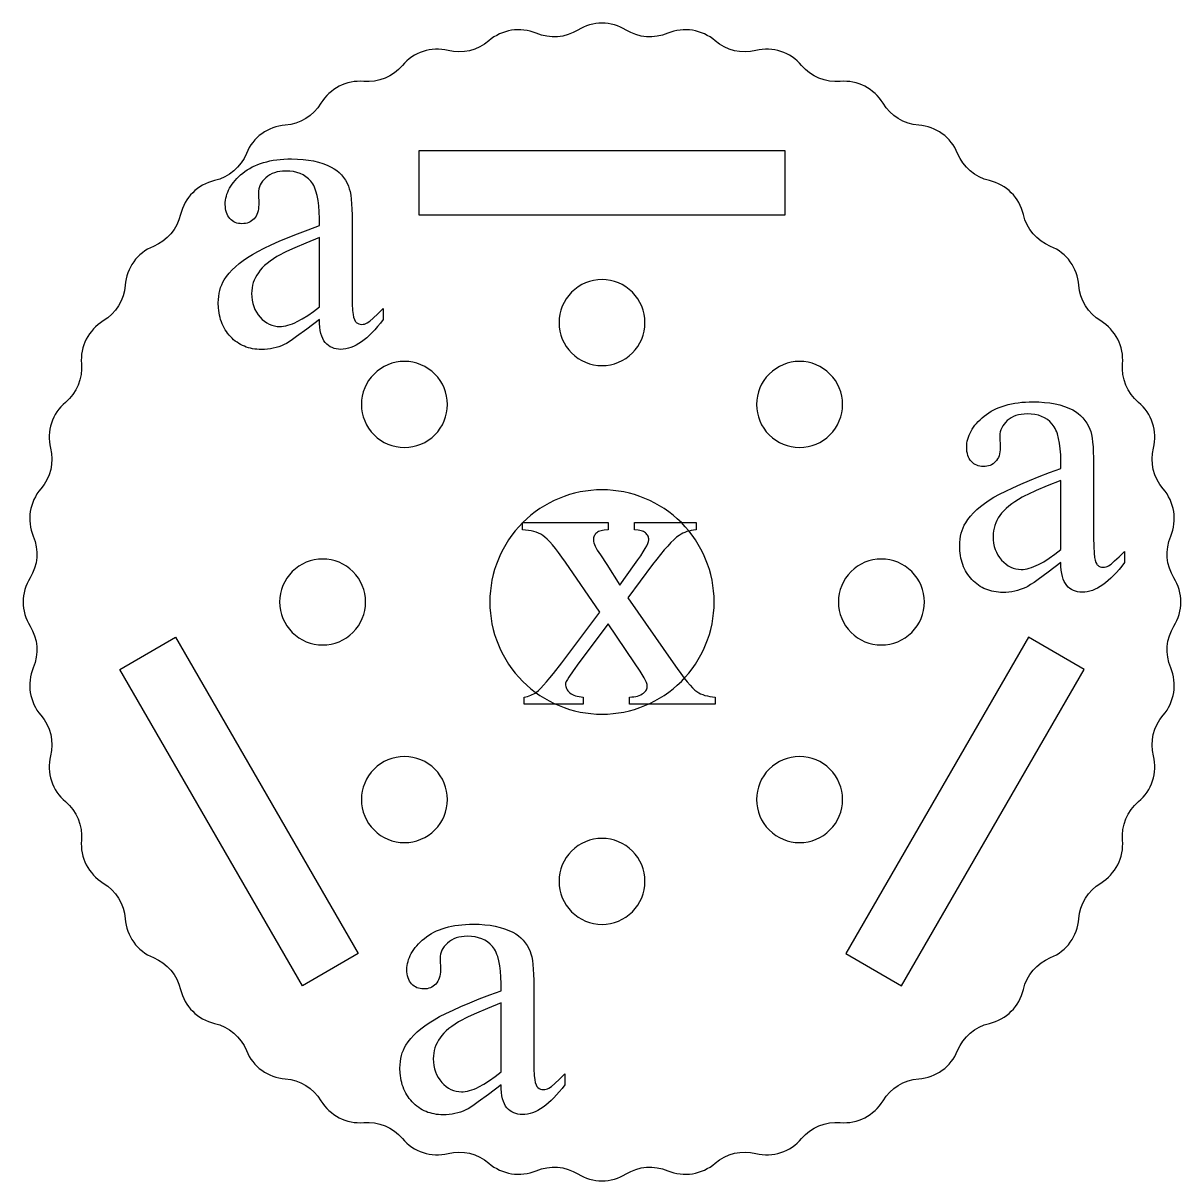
# Model space of a CAD drawing. Extents: x 7 to 905, y -397 to 592.
# Drawn here: x 428.4 to 514.6, y 12.1 to 98.3 of the extents above; entities that cross this region are included whole.
import ezdxf

# ---------------------------------------------------------------- set-up
doc = ezdxf.new("R2010")
doc.units = 0
doc.header["$MEASUREMENT"] = 0
for name, color, linetype in [('EXT', 1, 'CONTINUOUS'), ('INT', 5, 'CONTINUOUS'), ('TEXT', 18, 'CONTINUOUS')]:
    doc.layers.add(name, color=color, linetype=linetype)

msp = doc.modelspace()

# ---------------------------------------------------------------- linework, layer by layer
at = {"layer": 'EXT'}
msp.add_lwpolyline([(429.192, 50.302, 0.286149), (429.752, 46.769, -0.244114), (430.479, 43.74, 0.286149), (431.584, 40.338, -0.244114), (432.777, 37.46, 0.286149), (434.4, 34.273, -0.244114), (436.028, 31.616, 0.286149), (438.131, 28.722, -0.244114), (440.154, 26.353, 0.286149), (442.683, 23.824, -0.244114), (445.053, 21.801, 0.286149), (447.946, 19.698, -0.244114), (450.603, 18.07, 0.286149), (453.79, 16.446, -0.244114), (456.668, 15.254, 0.286149), (460.07, 14.149, -0.244114), (463.1, 13.422, 0.286149), (466.632, 12.862, -0.244114), (469.738, 12.618, 0.286149), (473.315, 12.618, -0.244114), (476.421, 12.862, 0.286149), (479.954, 13.422, -0.244114), (482.984, 14.149, 0.286149), (486.385, 15.254, -0.244114), (489.264, 16.446, 0.286149), (492.451, 18.07, -0.244114), (495.107, 19.698, 0.286149), (498.001, 21.801, -0.244114), (500.37, 23.824, 0.286149), (502.899, 26.353, -0.244114), (504.923, 28.722, 0.286149), (507.025, 31.616, -0.244114), (508.653, 34.273, 0.286149), (510.277, 37.46, -0.244114), (511.469, 40.338, 0.286149), (512.575, 43.74, -0.244114), (513.302, 46.769, 0.286149), (513.861, 50.302, -0.244114), (514.106, 53.408, 0.286149), (514.106, 56.985, -0.244114), (513.861, 60.091, 0.286149), (513.302, 63.624, -0.244114), (512.575, 66.653, 0.286149), (511.469, 70.055, -0.244114), (510.277, 72.934, 0.286149), (508.653, 76.121, -0.244114), (507.025, 78.777, 0.286149), (504.923, 81.671, -0.244114), (502.899, 84.04, 0.286149), (500.37, 86.569, -0.244114), (498.001, 88.593, 0.286149), (495.107, 90.695, -0.244114), (492.451, 92.323, 0.286149), (489.264, 93.947, -0.244114), (486.385, 95.139, 0.286149), (482.984, 96.244, -0.244114), (479.954, 96.972, 0.286149), (476.421, 97.531, -0.244114), (473.315, 97.776, 0.286149), (469.738, 97.776, -0.244114), (466.632, 97.531, 0.286149), (463.1, 96.972, -0.244114), (460.07, 96.244, 0.286149), (456.668, 95.139, -0.244114), (453.79, 93.947, 0.286149), (450.603, 92.323, -0.244114), (447.946, 90.695, 0.286149), (445.053, 88.593, -0.244114), (442.683, 86.569, 0.286149), (440.154, 84.04, -0.244114), (438.131, 81.671, 0.286149), (436.028, 78.777, -0.244114), (434.4, 76.121, 0.286149), (432.777, 72.934, -0.244114), (431.584, 70.055, 0.286149), (430.479, 66.653, -0.244114), (429.752, 63.624, 0.286149), (429.192, 60.091, -0.244114), (428.948, 56.985, 0.286149), (428.948, 53.408, -0.244114)], format="xyb", close=True, dxfattribs=at)
at = {"layer": 'INT'}
for points in [[(457.927, 83.997), (457.927, 88.797), (485.127, 88.797), (485.127, 83.997)], [(449.228, 26.619), (435.628, 50.175), (439.785, 52.575), (453.385, 29.019)], [(493.825, 26.619), (507.425, 50.175), (503.268, 52.575), (489.668, 29.019)]]:
    msp.add_lwpolyline(points, close=True, dxfattribs=at)
for points in [[(471.527, 79.197, 0.414214), (468.327, 75.997, 0.414214), (471.527, 72.797, 0.414214), (474.727, 75.997, 0.414214)], [(456.819, 73.104, 0.414214), (453.619, 69.904, 0.414214), (456.819, 66.704, 0.414214), (460.019, 69.904, 0.414214)], [(486.235, 73.104, 0.414214), (483.035, 69.904, 0.414214), (486.235, 66.704, 0.414214), (489.435, 69.904, 0.414214)], [(471.527, 63.549, 0.414214), (463.175, 55.197, 0.414214), (471.527, 46.844, 0.414214), (479.879, 55.197, 0.414214)], [(450.727, 58.397, 0.414214), (447.527, 55.197, 0.414214), (450.727, 51.997, 0.414214), (453.927, 55.197, 0.414214)], [(492.327, 58.397, 0.414214), (489.127, 55.197, 0.414214), (492.327, 51.997, 0.414214), (495.527, 55.197, 0.414214)], [(456.819, 43.689, 0.414214), (453.619, 40.489, 0.414214), (456.819, 37.289, 0.414214), (460.019, 40.489, 0.414214)], [(486.235, 43.689, 0.414214), (483.035, 40.489, 0.414214), (486.235, 37.289, 0.414214), (489.435, 40.489, 0.414214)], [(471.527, 37.597, 0.414214), (468.327, 34.397, 0.414214), (471.527, 31.197, 0.414214), (474.727, 34.397, 0.414214)]]:
    msp.add_lwpolyline(points, format="xyb", close=True, dxfattribs=at)
at = {"layer": 'TEXT'}
for points in [[(450.487, 76.218), (449.544, 75.499), (448.795, 74.949), (448.492, 74.738), (448.239, 74.57), (448.033, 74.443), (447.876, 74.359), (447.676, 74.273), (447.472, 74.198), (447.265, 74.135), (447.054, 74.083), (446.841, 74.043), (446.624, 74.014), (446.404, 73.996), (446.18, 73.991), (446.007, 73.994), (445.838, 74.006), (445.672, 74.024), (445.511, 74.051), (445.353, 74.084), (445.199, 74.126), (445.049, 74.174), (444.903, 74.23), (444.76, 74.294), (444.622, 74.365), (444.487, 74.444), (444.356, 74.53), (444.23, 74.624), (444.107, 74.725), (443.987, 74.833), (443.872, 74.949), (443.762, 75.072), (443.659, 75.199), (443.564, 75.33), (443.475, 75.467), (443.394, 75.608), (443.319, 75.753), (443.252, 75.904), (443.192, 76.059), (443.139, 76.219), (443.092, 76.384), (443.054, 76.553), (443.022, 76.728), (442.997, 76.906), (442.979, 77.09), (442.965, 77.472), (442.972, 77.714), (442.993, 77.949), (443.027, 78.175), (443.076, 78.393), (443.138, 78.603), (443.214, 78.804), (443.304, 78.998), (443.407, 79.182), (443.573, 79.431), (443.766, 79.677), (443.986, 79.918), (444.235, 80.156), (444.512, 80.39), (444.816, 80.62), (445.149, 80.847), (445.509, 81.07), (445.914, 81.298), (446.382, 81.537), (446.911, 81.788), (447.502, 82.051), (448.155, 82.326), (448.871, 82.613), (449.648, 82.913), (450.487, 83.224), (450.487, 83.755), (450.477, 84.24), (450.447, 84.686), (450.397, 85.092), (450.327, 85.458), (450.236, 85.785), (450.184, 85.934), (450.126, 86.072), (450.064, 86.201), (449.996, 86.32), (449.923, 86.429), (449.845, 86.528), (449.676, 86.704), (449.488, 86.857), (449.282, 86.986), (449.058, 87.092), (448.816, 87.174), (448.555, 87.233), (448.277, 87.268), (447.98, 87.28), (447.753, 87.272), (447.539, 87.248), (447.337, 87.209), (447.146, 87.154), (446.968, 87.084), (446.802, 86.998), (446.647, 86.896), (446.505, 86.778), (446.373, 86.651), (446.26, 86.518), (446.163, 86.381), (446.084, 86.24), (446.023, 86.094), (445.979, 85.943), (445.953, 85.788), (445.944, 85.628), (445.974, 84.772), (445.968, 84.608), (445.952, 84.453), (445.925, 84.307), (445.887, 84.171), (445.838, 84.045), (445.779, 83.929), (445.708, 83.822), (445.627, 83.725), (445.537, 83.639), (445.441, 83.564), (445.337, 83.501), (445.227, 83.449), (445.11, 83.408), (444.987, 83.38), (444.857, 83.362), (444.72, 83.356), (444.587, 83.362), (444.46, 83.38), (444.339, 83.41), (444.224, 83.452), (444.116, 83.506), (444.014, 83.572), (443.918, 83.65), (443.828, 83.74), (443.747, 83.84), (443.676, 83.949), (443.617, 84.067), (443.568, 84.193), (443.53, 84.329), (443.503, 84.473), (443.487, 84.626), (443.481, 84.787), (443.486, 84.945), (443.501, 85.101), (443.527, 85.256), (443.562, 85.408), (443.608, 85.56), (443.664, 85.709), (443.73, 85.858), (443.806, 86.004), (443.892, 86.149), (443.988, 86.292), (444.095, 86.434), (444.211, 86.574), (444.338, 86.712), (444.475, 86.849), (444.622, 86.984), (444.779, 87.118), (444.945, 87.246), (445.12, 87.366), (445.303, 87.478), (445.494, 87.582), (445.693, 87.678), (445.9, 87.765), (446.115, 87.843), (446.339, 87.914), (446.571, 87.976), (446.811, 88.03), (447.059, 88.076), (447.315, 88.113), (447.58, 88.142), (447.852, 88.163), (448.133, 88.175), (448.422, 88.179), (448.862, 88.17), (449.281, 88.142), (449.68, 88.094), (450.059, 88.028), (450.418, 87.943), (450.756, 87.839), (451.074, 87.716), (451.372, 87.575), (451.582, 87.452), (451.779, 87.314), (451.96, 87.159), (452.128, 86.988), (452.281, 86.802), (452.42, 86.599), (452.545, 86.379), (452.655, 86.144), (452.717, 85.965), (452.771, 85.744), (452.817, 85.482), (452.854, 85.178), (452.883, 84.833), (452.904, 84.446), (452.917, 84.018), (452.921, 83.548), (452.921, 78.961), (452.925, 78.089), (452.939, 77.403), (452.962, 76.905), (452.994, 76.594), (453.037, 76.394), (453.092, 76.231), (453.159, 76.103), (453.197, 76.053), (453.238, 76.011), (453.326, 75.947), (453.42, 75.901), (453.521, 75.873), (453.629, 75.864), (453.743, 75.87), (453.85, 75.89), (453.949, 75.922), (454.042, 75.967), (454.232, 76.106), (454.495, 76.332), (454.83, 76.645), (455.236, 77.044), (455.236, 76.218), (455.03, 75.95), (454.826, 75.699), (454.622, 75.466), (454.42, 75.25), (454.218, 75.051), (454.018, 74.87), (453.819, 74.705), (453.621, 74.559), (453.425, 74.429), (453.229, 74.317), (453.035, 74.221), (452.841, 74.144), (452.649, 74.083), (452.458, 74.04), (452.269, 74.014), (452.08, 74.005), (451.904, 74.013), (451.737, 74.037), (451.579, 74.076), (451.431, 74.131), (451.292, 74.201), (451.162, 74.288), (451.041, 74.389), (450.93, 74.507), (450.829, 74.643), (450.741, 74.802), (450.667, 74.983), (450.605, 75.185), (450.556, 75.41), (450.52, 75.657), (450.497, 75.927)], [(450.487, 77.177), (450.487, 82.324), (449.472, 81.914), (448.654, 81.568), (448.034, 81.287), (447.798, 81.171), (447.611, 81.07), (447.33, 80.907), (447.07, 80.742), (446.83, 80.575), (446.612, 80.407), (446.414, 80.236), (446.237, 80.064), (446.08, 79.889), (445.944, 79.713), (445.827, 79.534), (445.725, 79.351), (445.639, 79.164), (445.568, 78.972), (445.513, 78.777), (445.474, 78.577), (445.451, 78.373), (445.443, 78.165), (445.453, 77.905), (445.482, 77.656), (445.532, 77.419), (445.601, 77.193), (445.691, 76.978), (445.8, 76.775), (445.928, 76.583), (446.077, 76.402), (446.239, 76.238), (446.406, 76.096), (446.58, 75.975), (446.759, 75.877), (446.945, 75.8), (447.136, 75.745), (447.334, 75.713), (447.537, 75.702), (447.68, 75.707), (447.829, 75.725), (447.982, 75.753), (448.142, 75.794), (448.307, 75.846), (448.477, 75.909), (448.654, 75.984), (448.835, 76.07), (449.215, 76.278), (449.617, 76.531), (450.041, 76.831)], [(505.683, 58.136), (504.74, 57.417), (503.99, 56.868), (503.688, 56.657), (503.434, 56.488), (503.229, 56.362), (503.072, 56.278), (502.871, 56.192), (502.667, 56.117), (502.46, 56.053), (502.25, 56.002), (502.036, 55.961), (501.819, 55.932), (501.599, 55.915), (501.376, 55.909), (501.203, 55.913), (501.033, 55.924), (500.868, 55.943), (500.706, 55.969), (500.548, 56.003), (500.394, 56.044), (500.244, 56.093), (500.098, 56.149), (499.956, 56.213), (499.817, 56.284), (499.683, 56.362), (499.552, 56.449), (499.425, 56.542), (499.302, 56.643), (499.183, 56.752), (499.068, 56.868), (498.958, 56.99), (498.855, 57.117), (498.759, 57.249), (498.671, 57.385), (498.589, 57.526), (498.515, 57.672), (498.448, 57.823), (498.387, 57.978), (498.334, 58.138), (498.288, 58.303), (498.249, 58.472), (498.217, 58.646), (498.192, 58.825), (498.175, 59.009), (498.161, 59.39), (498.167, 59.633), (498.188, 59.868), (498.223, 60.094), (498.271, 60.312), (498.333, 60.522), (498.409, 60.723), (498.499, 60.916), (498.603, 61.101), (498.768, 61.35), (498.961, 61.595), (499.182, 61.837), (499.431, 62.075), (499.708, 62.309), (500.012, 62.539), (500.344, 62.766), (500.705, 62.989), (501.11, 63.216), (501.577, 63.455), (502.107, 63.707), (502.698, 63.97), (503.351, 64.245), (504.066, 64.532), (504.843, 64.831), (505.683, 65.142), (505.683, 65.673), (505.673, 66.159), (505.643, 66.604), (505.592, 67.01), (505.522, 67.377), (505.432, 67.704), (505.379, 67.852), (505.322, 67.991), (505.259, 68.12), (505.191, 68.238), (505.119, 68.347), (505.041, 68.446), (504.872, 68.623), (504.684, 68.775), (504.478, 68.905), (504.254, 69.01), (504.012, 69.093), (503.751, 69.151), (503.472, 69.187), (503.175, 69.198), (502.949, 69.191), (502.735, 69.167), (502.532, 69.128), (502.342, 69.073), (502.164, 69.003), (501.997, 68.916), (501.843, 68.815), (501.7, 68.697), (501.569, 68.569), (501.455, 68.437), (501.359, 68.3), (501.28, 68.159), (501.219, 68.013), (501.175, 67.862), (501.149, 67.706), (501.14, 67.547), (501.169, 66.691), (501.164, 66.526), (501.148, 66.371), (501.121, 66.226), (501.083, 66.09), (501.034, 65.964), (500.974, 65.848), (500.904, 65.741), (500.823, 65.644), (500.733, 65.557), (500.636, 65.483), (500.533, 65.419), (500.423, 65.367), (500.306, 65.327), (500.183, 65.298), (500.053, 65.281), (499.916, 65.275), (499.782, 65.281), (499.655, 65.299), (499.534, 65.329), (499.42, 65.371), (499.311, 65.425), (499.209, 65.491), (499.113, 65.569), (499.023, 65.659), (498.942, 65.759), (498.872, 65.868), (498.812, 65.986), (498.763, 66.112), (498.726, 66.247), (498.698, 66.391), (498.682, 66.544), (498.677, 66.706), (498.682, 66.864), (498.697, 67.02), (498.722, 67.174), (498.758, 67.327), (498.804, 67.478), (498.859, 67.628), (498.925, 67.776), (499.001, 67.923), (499.087, 68.067), (499.184, 68.211), (499.29, 68.352), (499.407, 68.492), (499.534, 68.631), (499.671, 68.767), (499.818, 68.903), (499.975, 69.036), (500.141, 69.165), (500.316, 69.285), (500.498, 69.397), (500.689, 69.501), (500.888, 69.596), (501.095, 69.683), (501.311, 69.762), (501.534, 69.833), (501.766, 69.895), (502.006, 69.949), (502.254, 69.994), (502.511, 70.032), (502.775, 70.061), (503.048, 70.082), (503.329, 70.094), (503.618, 70.098), (504.058, 70.089), (504.477, 70.06), (504.876, 70.013), (505.255, 69.947), (505.614, 69.862), (505.952, 69.758), (506.27, 69.635), (506.568, 69.493), (506.778, 69.371), (506.974, 69.233), (507.156, 69.078), (507.324, 68.907), (507.477, 68.72), (507.616, 68.517), (507.74, 68.298), (507.851, 68.063), (507.913, 67.883), (507.967, 67.663), (508.013, 67.4), (508.05, 67.097), (508.079, 66.751), (508.1, 66.365), (508.112, 65.937), (508.116, 65.467), (508.116, 60.88), (508.121, 60.007), (508.135, 59.322), (508.158, 58.824), (508.19, 58.513), (508.233, 58.313), (508.288, 58.149), (508.355, 58.022), (508.393, 57.971), (508.433, 57.93), (508.521, 57.865), (508.616, 57.819), (508.717, 57.792), (508.824, 57.783), (508.939, 57.789), (509.046, 57.808), (509.145, 57.841), (509.237, 57.886), (509.428, 58.025), (509.691, 58.251), (510.025, 58.563), (510.432, 58.962), (510.432, 58.136), (510.226, 57.869), (510.021, 57.618), (509.818, 57.385), (509.615, 57.169), (509.414, 56.97), (509.214, 56.788), (509.015, 56.624), (508.817, 56.477), (508.62, 56.348), (508.425, 56.235), (508.23, 56.14), (508.037, 56.062), (507.845, 56.002), (507.654, 55.959), (507.464, 55.933), (507.276, 55.924), (507.1, 55.932), (506.933, 55.955), (506.775, 55.995), (506.627, 56.049), (506.487, 56.12), (506.357, 56.206), (506.237, 56.308), (506.125, 56.426), (506.025, 56.562), (505.937, 56.721), (505.862, 56.901), (505.801, 57.104), (505.752, 57.329), (505.716, 57.576), (505.693, 57.845)], [(505.683, 59.095), (505.683, 64.243), (504.668, 63.832), (503.85, 63.487), (503.23, 63.206), (502.993, 63.089), (502.807, 62.989), (502.526, 62.826), (502.265, 62.661), (502.026, 62.494), (501.807, 62.325), (501.609, 62.155), (501.432, 61.982), (501.276, 61.808), (501.14, 61.632), (501.022, 61.453), (500.921, 61.27), (500.834, 61.082), (500.764, 60.891), (500.709, 60.695), (500.67, 60.495), (500.646, 60.292), (500.638, 60.083), (500.648, 59.824), (500.678, 59.575), (500.728, 59.338), (500.797, 59.112), (500.886, 58.897), (500.995, 58.694), (501.124, 58.502), (501.273, 58.321), (501.434, 58.157), (501.602, 58.014), (501.775, 57.894), (501.955, 57.795), (502.14, 57.719), (502.332, 57.664), (502.529, 57.631), (502.733, 57.62), (502.876, 57.626), (503.024, 57.643), (503.178, 57.672), (503.338, 57.712), (503.503, 57.764), (503.673, 57.828), (503.849, 57.903), (504.031, 57.989), (504.411, 58.196), (504.812, 58.45), (505.237, 58.75)], [(465.621, 61.103), (471.978, 61.103), (471.978, 60.557), (471.698, 60.544), (471.575, 60.528), (471.463, 60.505), (471.363, 60.476), (471.274, 60.441), (471.196, 60.399), (471.13, 60.35), (471.073, 60.297), (471.023, 60.239), (470.981, 60.177), (470.947, 60.111), (470.921, 60.04), (470.902, 59.966), (470.89, 59.887), (470.886, 59.805), (470.894, 59.71), (470.919, 59.604), (470.959, 59.485), (471.015, 59.355), (471.088, 59.212), (471.177, 59.058), (471.403, 58.713), (471.889, 57.976), (472.848, 56.442), (473.954, 57.976), (474.203, 58.324), (474.419, 58.639), (474.601, 58.919), (474.751, 59.167), (474.867, 59.38), (474.95, 59.56), (475, 59.707), (475.016, 59.819), (475.012, 59.895), (475, 59.968), (474.981, 60.038), (474.953, 60.105), (474.918, 60.169), (474.875, 60.23), (474.824, 60.288), (474.765, 60.343), (474.698, 60.393), (474.621, 60.437), (474.534, 60.473), (474.437, 60.503), (474.331, 60.527), (474.215, 60.543), (473.954, 60.557), (473.954, 61.103), (478.526, 61.103), (478.526, 60.557), (478.349, 60.541), (478.177, 60.515), (478.011, 60.48), (477.852, 60.435), (477.698, 60.381), (477.55, 60.316), (477.409, 60.242), (477.273, 60.159), (477.084, 60.015), (476.878, 59.834), (476.656, 59.617), (476.417, 59.362), (476.162, 59.071), (475.89, 58.743), (475.602, 58.378), (475.296, 57.976), (473.453, 55.513), (476.816, 50.675), (477.114, 50.251), (477.391, 49.871), (477.645, 49.536), (477.878, 49.246), (478.088, 49), (478.276, 48.798), (478.442, 48.641), (478.585, 48.529), (478.723, 48.443), (478.87, 48.368), (479.027, 48.302), (479.194, 48.247), (479.37, 48.201), (479.556, 48.165), (479.752, 48.139), (479.957, 48.123), (479.957, 47.592), (473.585, 47.592), (473.585, 48.123), (473.747, 48.128), (473.899, 48.142), (474.042, 48.165), (474.175, 48.197), (474.3, 48.238), (474.415, 48.289), (474.521, 48.349), (474.618, 48.418), (474.684, 48.472), (474.741, 48.53), (474.789, 48.592), (474.828, 48.658), (474.859, 48.728), (474.881, 48.803), (474.894, 48.881), (474.898, 48.964), (474.883, 49.065), (474.839, 49.198), (474.765, 49.364), (474.662, 49.561), (474.529, 49.791), (474.367, 50.054), (473.954, 50.675), (471.978, 53.566), (469.81, 50.675), (469.371, 50.072), (469.057, 49.606), (468.948, 49.423), (468.869, 49.276), (468.822, 49.162), (468.807, 49.082), (468.812, 48.994), (468.827, 48.909), (468.853, 48.826), (468.89, 48.745), (468.936, 48.665), (468.993, 48.588), (469.061, 48.513), (469.139, 48.44), (469.227, 48.372), (469.325, 48.313), (469.434, 48.261), (469.553, 48.217), (469.683, 48.182), (469.823, 48.154), (469.973, 48.135), (470.134, 48.123), (470.134, 47.592), (465.724, 47.592), (465.724, 48.123), (465.855, 48.145), (465.981, 48.174), (466.104, 48.21), (466.222, 48.252), (466.336, 48.302), (466.446, 48.358), (466.552, 48.422), (466.653, 48.492), (466.805, 48.62), (466.982, 48.789), (467.182, 48.999), (467.406, 49.252), (467.654, 49.545), (467.925, 49.88), (468.541, 50.675), (471.373, 54.436), (468.807, 58.153), (468.542, 58.532), (468.292, 58.875), (468.058, 59.18), (467.839, 59.449), (467.635, 59.68), (467.447, 59.874), (467.275, 60.031), (467.118, 60.151), (466.964, 60.246), (466.8, 60.329), (466.627, 60.398), (466.445, 60.455), (466.253, 60.5), (466.052, 60.531), (465.841, 60.551), (465.621, 60.557)], [(464.011, 19.25), (463.068, 18.531), (462.318, 17.982), (462.016, 17.771), (461.763, 17.602), (461.557, 17.476), (461.4, 17.392), (461.2, 17.305), (460.996, 17.23), (460.788, 17.167), (460.578, 17.115), (460.364, 17.075), (460.148, 17.046), (459.927, 17.029), (459.704, 17.023), (459.531, 17.027), (459.362, 17.038), (459.196, 17.057), (459.034, 17.083), (458.877, 17.117), (458.723, 17.158), (458.573, 17.206), (458.427, 17.263), (458.284, 17.326), (458.146, 17.397), (458.011, 17.476), (457.88, 17.562), (457.753, 17.656), (457.63, 17.757), (457.511, 17.866), (457.396, 17.982), (457.286, 18.104), (457.183, 18.231), (457.088, 18.362), (456.999, 18.499), (456.918, 18.64), (456.843, 18.786), (456.776, 18.936), (456.716, 19.092), (456.662, 19.252), (456.616, 19.416), (456.577, 19.586), (456.546, 19.76), (456.521, 19.939), (456.503, 20.122), (456.489, 20.504), (456.496, 20.747), (456.516, 20.981), (456.551, 21.208), (456.599, 21.426), (456.662, 21.635), (456.738, 21.837), (456.828, 22.03), (456.931, 22.215), (457.096, 22.464), (457.289, 22.709), (457.51, 22.95), (457.759, 23.188), (458.036, 23.422), (458.34, 23.653), (458.673, 23.88), (459.033, 24.103), (459.438, 24.33), (459.906, 24.569), (460.435, 24.82), (461.026, 25.083), (461.679, 25.359), (462.395, 25.646), (463.172, 25.945), (464.011, 26.256), (464.011, 26.787), (464.001, 27.272), (463.971, 27.718), (463.921, 28.124), (463.851, 28.491), (463.76, 28.817), (463.708, 28.966), (463.65, 29.104), (463.587, 29.233), (463.52, 29.352), (463.447, 29.461), (463.369, 29.56), (463.2, 29.736), (463.012, 29.889), (462.806, 30.018), (462.582, 30.124), (462.34, 30.206), (462.079, 30.265), (461.801, 30.3), (461.504, 30.312), (461.277, 30.304), (461.063, 30.281), (460.861, 30.242), (460.67, 30.187), (460.492, 30.116), (460.325, 30.03), (460.171, 29.928), (460.029, 29.811), (459.897, 29.683), (459.783, 29.551), (459.687, 29.414), (459.608, 29.272), (459.547, 29.126), (459.503, 28.975), (459.477, 28.82), (459.468, 28.66), (459.498, 27.805), (459.492, 27.64), (459.476, 27.485), (459.449, 27.339), (459.411, 27.204), (459.362, 27.078), (459.303, 26.961), (459.232, 26.855), (459.151, 26.757), (459.061, 26.671), (458.964, 26.596), (458.861, 26.533), (458.751, 26.481), (458.634, 26.441), (458.511, 26.412), (458.381, 26.395), (458.244, 26.389), (458.111, 26.395), (457.984, 26.413), (457.863, 26.443), (457.748, 26.485), (457.64, 26.539), (457.537, 26.604), (457.441, 26.682), (457.352, 26.772), (457.27, 26.872), (457.2, 26.981), (457.14, 27.099), (457.092, 27.226), (457.054, 27.361), (457.027, 27.505), (457.01, 27.658), (457.005, 27.819), (457.01, 27.977), (457.025, 28.133), (457.051, 28.288), (457.086, 28.441), (457.132, 28.592), (457.188, 28.742), (457.253, 28.89), (457.33, 29.036), (457.416, 29.181), (457.512, 29.324), (457.619, 29.466), (457.735, 29.606), (457.862, 29.744), (457.999, 29.881), (458.146, 30.016), (458.303, 30.15), (458.469, 30.278), (458.644, 30.399), (458.827, 30.511), (459.017, 30.614), (459.216, 30.71), (459.424, 30.797), (459.639, 30.876), (459.863, 30.946), (460.095, 31.009), (460.334, 31.062), (460.583, 31.108), (460.839, 31.145), (461.103, 31.174), (461.376, 31.195), (461.657, 31.208), (461.946, 31.212), (462.386, 31.202), (462.805, 31.174), (463.204, 31.127), (463.583, 31.061), (463.942, 30.976), (464.28, 30.872), (464.598, 30.749), (464.896, 30.607), (465.106, 30.485), (465.302, 30.346), (465.484, 30.192), (465.652, 30.021), (465.805, 29.834), (465.944, 29.631), (466.069, 29.412), (466.179, 29.176), (466.241, 28.997), (466.295, 28.776), (466.341, 28.514), (466.378, 28.21), (466.407, 27.865), (466.428, 27.478), (466.44, 27.05), (466.445, 26.58), (466.445, 21.993), (466.449, 21.121), (466.463, 20.436), (466.486, 19.937), (466.518, 19.626), (466.561, 19.427), (466.616, 19.263), (466.683, 19.135), (466.721, 19.085), (466.762, 19.044), (466.85, 18.979), (466.944, 18.933), (467.045, 18.905), (467.153, 18.896), (467.267, 18.903), (467.374, 18.922), (467.473, 18.954), (467.566, 18.999), (467.756, 19.139), (468.019, 19.364), (468.354, 19.677), (468.76, 20.076), (468.76, 19.25), (468.554, 18.982), (468.35, 18.732), (468.146, 18.498), (467.943, 18.282), (467.742, 18.083), (467.542, 17.902), (467.343, 17.738), (467.145, 17.591), (466.948, 17.461), (466.753, 17.349), (466.559, 17.254), (466.365, 17.176), (466.173, 17.116), (465.982, 17.072), (465.793, 17.046), (465.604, 17.038), (465.428, 17.046), (465.261, 17.069), (465.103, 17.108), (464.955, 17.163), (464.816, 17.234), (464.686, 17.32), (464.565, 17.422), (464.453, 17.539), (464.353, 17.676), (464.265, 17.834), (464.191, 18.015), (464.129, 18.218), (464.08, 18.443), (464.044, 18.69), (464.021, 18.959)], [(464.011, 20.209), (464.011, 25.356), (462.996, 24.946), (462.178, 24.6), (461.558, 24.319), (461.322, 24.203), (461.135, 24.103), (460.854, 23.939), (460.594, 23.774), (460.354, 23.608), (460.136, 23.439), (459.938, 23.268), (459.76, 23.096), (459.604, 22.922), (459.468, 22.746), (459.351, 22.567), (459.249, 22.383), (459.163, 22.196), (459.092, 22.005), (459.037, 21.809), (458.998, 21.609), (458.975, 21.405), (458.967, 21.197), (458.977, 20.937), (459.006, 20.689), (459.056, 20.451), (459.125, 20.225), (459.214, 20.011), (459.323, 19.807), (459.452, 19.615), (459.601, 19.434), (459.762, 19.27), (459.93, 19.128), (460.104, 19.008), (460.283, 18.909), (460.469, 18.832), (460.66, 18.778), (460.858, 18.745), (461.061, 18.734), (461.204, 18.74), (461.352, 18.757), (461.506, 18.786), (461.666, 18.826), (461.831, 18.878), (462.001, 18.941), (462.177, 19.016), (462.359, 19.103), (462.739, 19.31), (463.141, 19.564), (463.565, 19.863)]]:
    msp.add_lwpolyline(points, close=True, dxfattribs=at)

doc.saveas('drawing.dxf')
